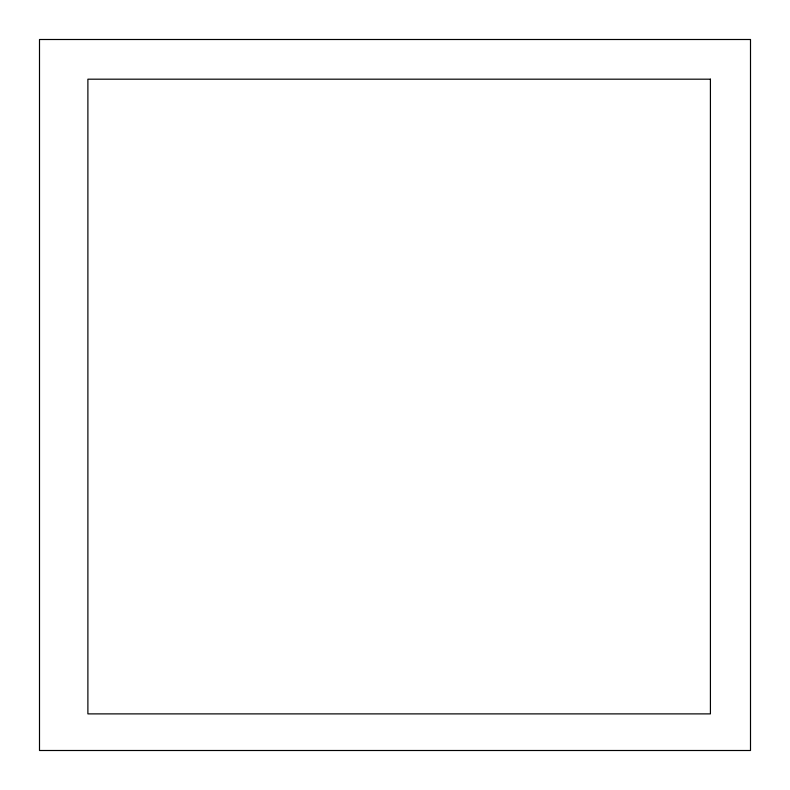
<?xml version="1.0" encoding="UTF-8"?>
<svg xmlns="http://www.w3.org/2000/svg" width="790" height="790" viewBox="0 0 790 790"><rect width="100%" height="100%" fill="white"/><g stroke="black" fill="none" stroke-linecap="round" stroke-linejoin="round"><path stroke-width="1.19" d="M750.5 39.5L39.5 39.5L39.5 750.5L750.5 750.5L750.5 39.5M710.417 79.188L87.888 79.188L87.888 713.884L710.417 713.884L710.417 79.188"/></g></svg>
